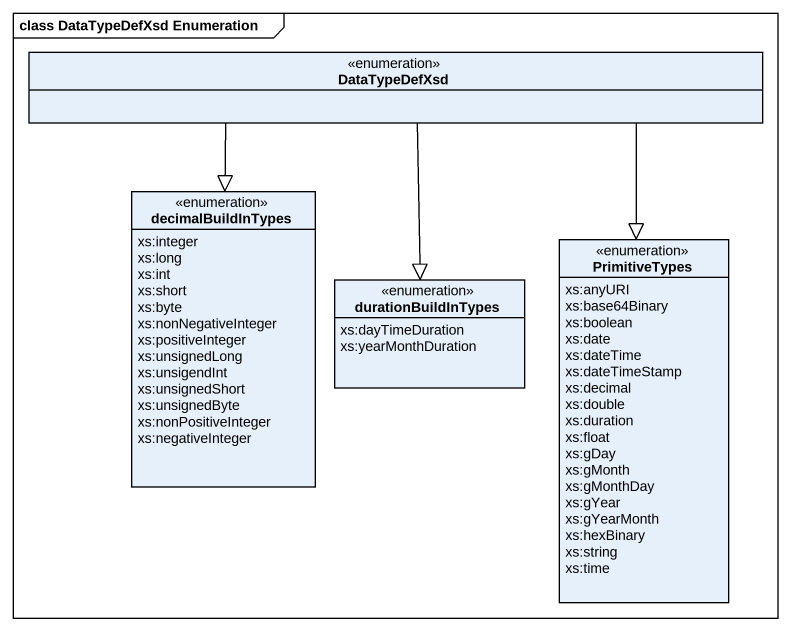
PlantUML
@startuml
mainframe class DataTypeDefXsd Enumeration
hide circle
hide empty members
enum DataTypeDefXsd
enum decimalBuildInTypes {
  xs:integer
  xs:long
  xs:int
  xs:short
  xs:byte
  xs:nonNegativeInteger
  xs:positiveInteger
  xs:unsignedLong
  xs:unsigendInt
  xs:unsignedShort
  xs:unsignedByte
  xs:nonPositiveInteger
  xs:negativeInteger
}
enum PrimitiveTypes {
  xs:anyURI
  xs:base64Binary
  xs:boolean
  xs:date
  xs:dateTime
  xs:dateTimeStamp
  xs:decimal
  xs:double
  xs:duration
  xs:float
  xs:gDay
  xs:gMonth
  xs:gMonthDay
  xs:gYear
  xs:gYearMonth
  xs:hexBinary
  xs:string
  xs:time
}
enum durationBuildInTypes {
  xs:dayTimeDuration
  xs:yearMonthDuration
}
DataTypeDefXsd --|> decimalBuildInTypes
DataTypeDefXsd --|> PrimitiveTypes
DataTypeDefXsd --|> durationBuildInTypes
@enduml
